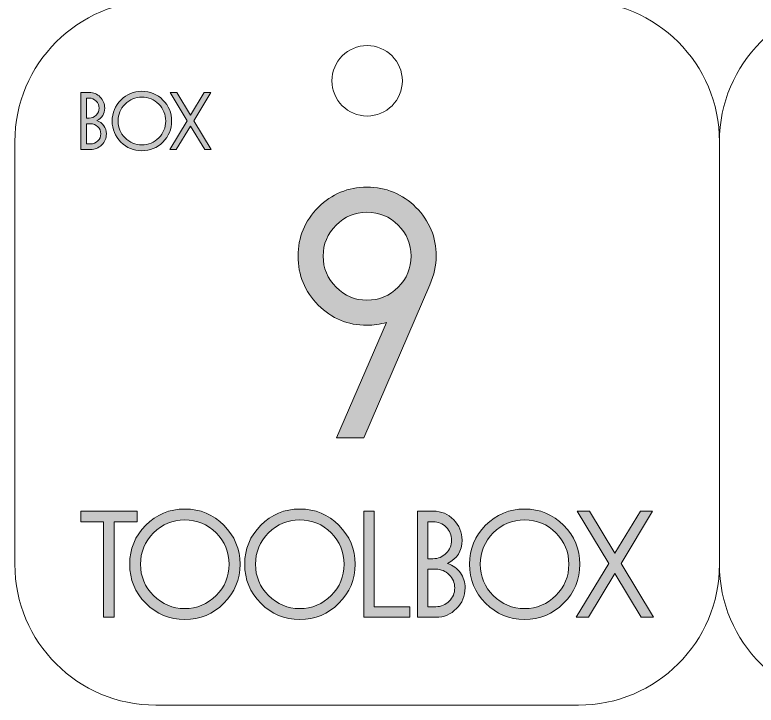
# Model space of a CAD drawing. Header units: inches. Extents: x 30 to 444, y 589 to 771.
# Drawn here: x 80 to 132.6, y 671 to 720 of the extents above; entities that cross this region are included whole.
import ezdxf

# ---------------------------------------------------------------- set-up
doc = ezdxf.new("R2010")
doc.units = ezdxf.units.IN
doc.header["$MEASUREMENT"] = 0
doc.layers.add('Default', color=7, linetype='Continuous')

# ---------------------------------------------------------------- blocks, each defined once
blk = doc.blocks.new('block 17')
at = {"layer": 'Default'}
h = blk.add_hatch(color=7, dxfattribs=at)
h.dxf.hatch_style = 2
edge = h.paths.add_edge_path()
edge.add_spline(control_points=[(86.458, 711.57), (86.458, 711.262), (86.349, 710.999), (86.13, 710.78), (85.911, 710.561), (85.648, 710.452), (85.341, 710.452), (85.341, 710.452), (84.643, 710.452), (84.643, 710.452), (84.643, 710.452), (84.643, 714.504), (84.643, 714.504), (84.643, 714.504), (85.246, 714.504), (85.246, 714.504), (85.55, 714.504), (85.808, 714.396), (86.021, 714.179), (86.234, 713.962), (86.34, 713.7), (86.34, 713.392), (86.34, 712.986), (86.157, 712.692), (85.79, 712.51), (85.995, 712.436), (86.158, 712.314), (86.278, 712.147), (86.398, 711.979), (86.458, 711.787), (86.458, 711.57)], knot_values=[0, 0, 0, 0, 1, 1, 1, 2, 2, 2, 3, 3, 3, 4, 4, 4, 5, 5, 5, 6, 6, 6, 7, 7, 7, 8, 8, 8, 9, 9, 9, 10, 10, 10, 10], degree=3, periodic=1)
edge = h.paths.add_edge_path()
edge.add_spline(control_points=[(85.944, 713.392), (85.944, 713.585), (85.875, 713.752), (85.737, 713.892), (85.599, 714.032), (85.434, 714.102), (85.243, 714.102), (85.243, 714.102), (85.039, 714.102), (85.039, 714.102), (85.039, 714.102), (85.039, 712.688), (85.039, 712.688), (85.039, 712.688), (85.231, 712.688), (85.231, 712.688), (85.426, 712.688), (85.594, 712.757), (85.734, 712.895), (85.874, 713.033), (85.944, 713.199), (85.944, 713.392)], knot_values=[0, 0, 0, 0, 1, 1, 1, 2, 2, 2, 3, 3, 3, 4, 4, 4, 5, 5, 5, 6, 6, 6, 7, 7, 7, 7], degree=3, periodic=1)
edge = h.paths.add_edge_path()
edge.add_spline(control_points=[(86.062, 711.57), (86.062, 711.767), (85.991, 711.936), (85.85, 712.076), (85.708, 712.216), (85.537, 712.286), (85.338, 712.286), (85.338, 712.286), (85.039, 712.286), (85.039, 712.286), (85.039, 712.286), (85.039, 710.854), (85.039, 710.854), (85.039, 710.854), (85.338, 710.854), (85.338, 710.854), (85.537, 710.854), (85.708, 710.924), (85.85, 711.064), (85.991, 711.204), (86.062, 711.373), (86.062, 711.57)], knot_values=[0, 0, 0, 0, 1, 1, 1, 2, 2, 2, 3, 3, 3, 4, 4, 4, 5, 5, 5, 6, 6, 6, 7, 7, 7, 7], degree=3, periodic=1)
h = blk.add_hatch(color=7, dxfattribs=at)
h.dxf.hatch_style = 2
edge = h.paths.add_edge_path()
edge.add_spline(control_points=[(91.091, 712.475), (91.091, 711.895), (90.885, 711.399), (90.473, 710.987), (90.061, 710.575), (89.563, 710.369), (88.979, 710.369), (88.396, 710.369), (87.899, 710.575), (87.489, 710.987), (87.078, 711.399), (86.873, 711.895), (86.873, 712.475), (86.873, 713.059), (87.078, 713.557), (87.489, 713.969), (87.899, 714.381), (88.396, 714.587), (88.979, 714.587), (89.563, 714.587), (90.061, 714.381), (90.473, 713.969), (90.885, 713.557), (91.091, 713.059), (91.091, 712.475)], knot_values=[0, 0, 0, 0, 1, 1, 1, 2, 2, 2, 3, 3, 3, 4, 4, 4, 5, 5, 5, 6, 6, 6, 7, 7, 7, 8, 8, 8, 8], degree=3, periodic=1)
edge = h.paths.add_edge_path()
edge.add_spline(control_points=[(90.671, 712.475), (90.671, 712.944), (90.506, 713.345), (90.177, 713.676), (89.848, 714.007), (89.448, 714.173), (88.979, 714.173), (88.514, 714.173), (88.116, 714.007), (87.784, 713.676), (87.453, 713.345), (87.287, 712.944), (87.287, 712.475), (87.287, 712.01), (87.453, 711.611), (87.784, 711.28), (88.116, 710.949), (88.514, 710.783), (88.979, 710.783), (89.448, 710.783), (89.848, 710.949), (90.177, 711.28), (90.506, 711.611), (90.671, 712.01), (90.671, 712.475)], knot_values=[0, 0, 0, 0, 1, 1, 1, 2, 2, 2, 3, 3, 3, 4, 4, 4, 5, 5, 5, 6, 6, 6, 7, 7, 7, 8, 8, 8, 8], degree=3, periodic=1)
h = blk.add_hatch(color=7, dxfattribs=at)
h.dxf.hatch_style = 2
h.paths.add_polyline_path([(93.907, 710.452), (93.437, 710.452), (92.434, 712.122), (91.425, 710.452), (90.955, 710.452), (92.2, 712.499), (90.988, 714.504), (91.458, 714.504), (92.431, 712.894), (93.404, 714.504), (93.874, 714.504), (92.669, 712.499)])
at = {"layer": 'Default', "color": 7, "lineweight": 5}
blk.add_lwpolyline([(93.907, 710.452), (93.437, 710.452), (92.434, 712.122), (91.425, 710.452), (90.955, 710.452), (92.2, 712.499), (90.988, 714.504), (91.458, 714.504), (92.431, 712.894), (93.404, 714.504), (93.874, 714.504), (92.669, 712.499), (93.907, 710.452)], dxfattribs=at)
for points, knots in [([(86.458, 711.57), (86.458, 711.262), (86.349, 710.999), (86.13, 710.78), (85.911, 710.561), (85.648, 710.452), (85.341, 710.452), (85.341, 710.452), (84.643, 710.452), (84.643, 710.452), (84.643, 710.452), (84.643, 714.504), (84.643, 714.504), (84.643, 714.504), (85.246, 714.504), (85.246, 714.504), (85.55, 714.504), (85.808, 714.396), (86.021, 714.179), (86.234, 713.962), (86.34, 713.7), (86.34, 713.392), (86.34, 712.986), (86.157, 712.692), (85.79, 712.51), (85.995, 712.436), (86.158, 712.314), (86.278, 712.147), (86.398, 711.979), (86.458, 711.787), (86.458, 711.57)], [0, 0, 0, 0, 1, 1, 1, 2, 2, 2, 3, 3, 3, 4, 4, 4, 5, 5, 5, 6, 6, 6, 7, 7, 7, 8, 8, 8, 9, 9, 9, 10, 10, 10, 10]), ([(91.091, 712.475), (91.091, 711.895), (90.885, 711.399), (90.473, 710.987), (90.061, 710.575), (89.563, 710.369), (88.979, 710.369), (88.396, 710.369), (87.899, 710.575), (87.489, 710.987), (87.078, 711.399), (86.873, 711.895), (86.873, 712.475), (86.873, 713.059), (87.078, 713.557), (87.489, 713.969), (87.899, 714.381), (88.396, 714.587), (88.979, 714.587), (89.563, 714.587), (90.061, 714.381), (90.473, 713.969), (90.885, 713.557), (91.091, 713.059), (91.091, 712.475)], [0, 0, 0, 0, 1, 1, 1, 2, 2, 2, 3, 3, 3, 4, 4, 4, 5, 5, 5, 6, 6, 6, 7, 7, 7, 8, 8, 8, 8]), ([(85.944, 713.392), (85.944, 713.585), (85.875, 713.752), (85.737, 713.892), (85.599, 714.032), (85.434, 714.102), (85.243, 714.102), (85.243, 714.102), (85.039, 714.102), (85.039, 714.102), (85.039, 714.102), (85.039, 712.688), (85.039, 712.688), (85.039, 712.688), (85.231, 712.688), (85.231, 712.688), (85.426, 712.688), (85.594, 712.757), (85.734, 712.895), (85.874, 713.033), (85.944, 713.199), (85.944, 713.392)], [0, 0, 0, 0, 1, 1, 1, 2, 2, 2, 3, 3, 3, 4, 4, 4, 5, 5, 5, 6, 6, 6, 7, 7, 7, 7]), ([(90.671, 712.475), (90.671, 712.944), (90.506, 713.345), (90.177, 713.676), (89.848, 714.007), (89.448, 714.173), (88.979, 714.173), (88.514, 714.173), (88.116, 714.007), (87.784, 713.676), (87.453, 713.345), (87.287, 712.944), (87.287, 712.475), (87.287, 712.01), (87.453, 711.611), (87.784, 711.28), (88.116, 710.949), (88.514, 710.783), (88.979, 710.783), (89.448, 710.783), (89.848, 710.949), (90.177, 711.28), (90.506, 711.611), (90.671, 712.01), (90.671, 712.475)], [0, 0, 0, 0, 1, 1, 1, 2, 2, 2, 3, 3, 3, 4, 4, 4, 5, 5, 5, 6, 6, 6, 7, 7, 7, 8, 8, 8, 8]), ([(86.062, 711.57), (86.062, 711.767), (85.991, 711.936), (85.85, 712.076), (85.708, 712.216), (85.537, 712.286), (85.338, 712.286), (85.338, 712.286), (85.039, 712.286), (85.039, 712.286), (85.039, 712.286), (85.039, 710.854), (85.039, 710.854), (85.039, 710.854), (85.338, 710.854), (85.338, 710.854), (85.537, 710.854), (85.708, 710.924), (85.85, 711.064), (85.991, 711.204), (86.062, 711.373), (86.062, 711.57)], [0, 0, 0, 0, 1, 1, 1, 2, 2, 2, 3, 3, 3, 4, 4, 4, 5, 5, 5, 6, 6, 6, 7, 7, 7, 7])]:
    blk.add_open_spline(points, degree=3, knots=knots, dxfattribs=at)
blk = doc.blocks.new('block 18')
at = {"layer": 'Default', "color": 240, "lineweight": 9}
blk.add_open_spline([(89.965, 671.016), (89.965, 671.016), (119.965, 671.016), (119.965, 671.016), (125.487, 671.016), (129.965, 675.493), (129.965, 681.016), (129.965, 681.016), (129.965, 711.016), (129.965, 711.016), (129.965, 716.539), (125.487, 721.016), (119.965, 721.016), (119.965, 721.016), (89.965, 721.016), (89.965, 721.016), (84.442, 721.016), (79.965, 716.539), (79.965, 711.016), (79.965, 711.016), (79.965, 681.016), (79.965, 681.016), (79.965, 675.493), (84.442, 671.016), (89.965, 671.016)], degree=3, knots=[0, 0, 0, 0, 1, 1, 1, 2, 2, 2, 3, 3, 3, 4, 4, 4, 5, 5, 5, 6, 6, 6, 7, 7, 7, 8, 8, 8, 8], dxfattribs=at)
blk = doc.blocks.new('block 19')
at = {"layer": 'Default', "color": 240, "lineweight": 9}
blk.add_open_spline([(102.465, 715.333), (102.465, 716.713), (103.584, 717.833), (104.965, 717.833), (106.345, 717.833), (107.465, 716.713), (107.465, 715.333), (107.465, 713.952), (106.345, 712.833), (104.965, 712.833), (103.584, 712.833), (102.465, 713.952), (102.465, 715.333), (102.465, 715.333), (102.465, 715.333), (102.465, 715.333)], degree=3, knots=[0, 0, 0, 0, 1, 1, 1, 2, 2, 2, 3, 3, 3, 4, 4, 4, 5, 5, 5, 5], dxfattribs=at)
blk = doc.blocks.new('block 20')
at = {"layer": 'Default'}
h = blk.add_hatch(color=7, dxfattribs=at)
h.dxf.hatch_style = 2
edge = h.paths.add_edge_path()
edge.add_spline(control_points=[(95.946, 681.016), (95.946, 679.94), (95.563, 679.019), (94.798, 678.253), (94.033, 677.488), (93.108, 677.105), (92.024, 677.105), (90.941, 677.105), (90.017, 677.488), (89.256, 678.253), (88.494, 679.019), (88.114, 679.94), (88.114, 681.016), (88.114, 682.1), (88.494, 683.024), (89.256, 683.79), (90.017, 684.555), (90.941, 684.938), (92.024, 684.938), (93.108, 684.938), (94.033, 684.555), (94.798, 683.79), (95.563, 683.024), (95.946, 682.1), (95.946, 681.016)], knot_values=[0, 0, 0, 0, 1, 1, 1, 2, 2, 2, 3, 3, 3, 4, 4, 4, 5, 5, 5, 6, 6, 6, 7, 7, 7, 8, 8, 8, 8], degree=3, periodic=1)
edge = h.paths.add_edge_path()
edge.add_spline(control_points=[(95.166, 681.016), (95.166, 681.888), (94.86, 682.631), (94.249, 683.246), (93.637, 683.861), (92.896, 684.169), (92.024, 684.169), (91.16, 684.169), (90.421, 683.861), (89.805, 683.246), (89.19, 682.631), (88.883, 681.888), (88.883, 681.016), (88.883, 680.152), (89.19, 679.412), (89.805, 678.797), (90.421, 678.182), (91.16, 677.874), (92.024, 677.874), (92.896, 677.874), (93.637, 678.182), (94.249, 678.797), (94.86, 679.412), (95.166, 680.152), (95.166, 681.016)], knot_values=[0, 0, 0, 0, 1, 1, 1, 2, 2, 2, 3, 3, 3, 4, 4, 4, 5, 5, 5, 6, 6, 6, 7, 7, 7, 8, 8, 8, 8], degree=3, periodic=1)
h = blk.add_hatch(color=7, dxfattribs=at)
h.dxf.hatch_style = 2
edge = h.paths.add_edge_path()
edge.add_spline(control_points=[(104.107, 681.016), (104.107, 679.94), (103.725, 679.019), (102.959, 678.253), (102.194, 677.488), (101.269, 677.105), (100.186, 677.105), (99.102, 677.105), (98.179, 677.488), (97.418, 678.253), (96.656, 679.019), (96.275, 679.94), (96.275, 681.016), (96.275, 682.1), (96.656, 683.024), (97.418, 683.79), (98.179, 684.555), (99.102, 684.938), (100.186, 684.938), (101.269, 684.938), (102.194, 684.555), (102.959, 683.79), (103.725, 683.024), (104.107, 682.1), (104.107, 681.016)], knot_values=[0, 0, 0, 0, 1, 1, 1, 2, 2, 2, 3, 3, 3, 4, 4, 4, 5, 5, 5, 6, 6, 6, 7, 7, 7, 8, 8, 8, 8], degree=3, periodic=1)
edge = h.paths.add_edge_path()
edge.add_spline(control_points=[(103.327, 681.016), (103.327, 681.888), (103.022, 682.631), (102.41, 683.246), (101.799, 683.861), (101.057, 684.169), (100.186, 684.169), (99.321, 684.169), (98.582, 683.861), (97.967, 683.246), (97.352, 682.631), (97.044, 681.888), (97.044, 681.016), (97.044, 680.152), (97.352, 679.412), (97.967, 678.797), (98.582, 678.182), (99.321, 677.874), (100.186, 677.874), (101.057, 677.874), (101.799, 678.182), (102.41, 678.797), (103.022, 679.412), (103.327, 680.152), (103.327, 681.016)], knot_values=[0, 0, 0, 0, 1, 1, 1, 2, 2, 2, 3, 3, 3, 4, 4, 4, 5, 5, 5, 6, 6, 6, 7, 7, 7, 8, 8, 8, 8], degree=3, periodic=1)
h = blk.add_hatch(color=7, dxfattribs=at)
h.dxf.hatch_style = 2
edge = h.paths.add_edge_path()
edge.add_spline(control_points=[(120.057, 681.016), (120.057, 679.94), (119.675, 679.019), (118.909, 678.253), (118.144, 677.488), (117.219, 677.105), (116.136, 677.105), (115.052, 677.105), (114.129, 677.488), (113.368, 678.253), (112.606, 679.019), (112.225, 679.94), (112.225, 681.016), (112.225, 682.1), (112.606, 683.024), (113.368, 683.79), (114.129, 684.555), (115.052, 684.938), (116.136, 684.938), (117.219, 684.938), (118.144, 684.555), (118.909, 683.79), (119.675, 683.024), (120.057, 682.1), (120.057, 681.016)], knot_values=[0, 0, 0, 0, 1, 1, 1, 2, 2, 2, 3, 3, 3, 4, 4, 4, 5, 5, 5, 6, 6, 6, 7, 7, 7, 8, 8, 8, 8], degree=3, periodic=1)
edge = h.paths.add_edge_path()
edge.add_spline(control_points=[(119.277, 681.016), (119.277, 681.888), (118.972, 682.631), (118.36, 683.246), (117.749, 683.861), (117.007, 684.169), (116.136, 684.169), (115.271, 684.169), (114.532, 683.861), (113.917, 683.246), (113.302, 682.631), (112.994, 681.888), (112.994, 681.016), (112.994, 680.152), (113.302, 679.412), (113.917, 678.797), (114.532, 678.182), (115.271, 677.874), (116.136, 677.874), (117.007, 677.874), (117.749, 678.182), (118.36, 678.797), (118.972, 679.412), (119.277, 680.152), (119.277, 681.016)], knot_values=[0, 0, 0, 0, 1, 1, 1, 2, 2, 2, 3, 3, 3, 4, 4, 4, 5, 5, 5, 6, 6, 6, 7, 7, 7, 8, 8, 8, 8], degree=3, periodic=1)
h = blk.add_hatch(color=7, dxfattribs=at)
h.dxf.hatch_style = 2
h.paths.add_polyline_path([(88.641, 684.037), (87.004, 684.037), (87.004, 677.259), (86.268, 677.259), (86.268, 684.037), (84.643, 684.037), (84.643, 684.784), (88.641, 684.784)])
h = blk.add_hatch(color=7, dxfattribs=at)
h.dxf.hatch_style = 2
h.paths.add_polyline_path([(107.996, 677.259), (104.733, 677.259), (104.733, 684.784), (105.469, 684.784), (105.469, 678.006), (107.996, 678.006)])
h = blk.add_hatch(color=7, dxfattribs=at)
h.dxf.hatch_style = 2
edge = h.paths.add_edge_path()
edge.add_spline(control_points=[(111.917, 679.335), (111.917, 678.764), (111.714, 678.275), (111.308, 677.869), (110.901, 677.463), (110.413, 677.259), (109.842, 677.259), (109.842, 677.259), (108.545, 677.259), (108.545, 677.259), (108.545, 677.259), (108.545, 684.784), (108.545, 684.784), (108.545, 684.784), (109.665, 684.784), (109.665, 684.784), (110.23, 684.784), (110.709, 684.583), (111.105, 684.18), (111.5, 683.777), (111.698, 683.29), (111.698, 682.719), (111.698, 681.965), (111.357, 681.419), (110.676, 681.082), (111.057, 680.943), (111.359, 680.718), (111.583, 680.406), (111.806, 680.095), (111.917, 679.738), (111.917, 679.335)], knot_values=[0, 0, 0, 0, 1, 1, 1, 2, 2, 2, 3, 3, 3, 4, 4, 4, 5, 5, 5, 6, 6, 6, 7, 7, 7, 8, 8, 8, 9, 9, 9, 10, 10, 10, 10], degree=3, periodic=1)
edge = h.paths.add_edge_path()
edge.add_spline(control_points=[(110.962, 682.719), (110.962, 683.078), (110.834, 683.387), (110.578, 683.647), (110.322, 683.907), (110.016, 684.037), (109.66, 684.037), (109.66, 684.037), (109.281, 684.037), (109.281, 684.037), (109.281, 684.037), (109.281, 681.412), (109.281, 681.412), (109.281, 681.412), (109.637, 681.412), (109.637, 681.412), (110.001, 681.412), (110.313, 681.54), (110.572, 681.796), (110.832, 682.052), (110.962, 682.36), (110.962, 682.719)], knot_values=[0, 0, 0, 0, 1, 1, 1, 2, 2, 2, 3, 3, 3, 4, 4, 4, 5, 5, 5, 6, 6, 6, 7, 7, 7, 7], degree=3, periodic=1)
edge = h.paths.add_edge_path()
edge.add_spline(control_points=[(111.182, 679.335), (111.182, 679.702), (111.05, 680.014), (110.787, 680.275), (110.524, 680.534), (110.207, 680.665), (109.837, 680.665), (109.837, 680.665), (109.281, 680.665), (109.281, 680.665), (109.281, 680.665), (109.281, 678.006), (109.281, 678.006), (109.281, 678.006), (109.837, 678.006), (109.837, 678.006), (110.207, 678.006), (110.524, 678.136), (110.787, 678.396), (111.05, 678.656), (111.182, 678.969), (111.182, 679.335)], knot_values=[0, 0, 0, 0, 1, 1, 1, 2, 2, 2, 3, 3, 3, 4, 4, 4, 5, 5, 5, 6, 6, 6, 7, 7, 7, 7], degree=3, periodic=1)
h = blk.add_hatch(color=7, dxfattribs=at)
h.dxf.hatch_style = 2
h.paths.add_polyline_path([(125.287, 677.259), (124.414, 677.259), (122.552, 680.36), (120.677, 677.259), (119.805, 677.259), (122.116, 681.061), (119.866, 684.784), (120.739, 684.784), (122.546, 681.794), (124.353, 684.784), (125.225, 684.784), (122.988, 681.061)])
at = {"layer": 'Default', "color": 7, "lineweight": 5}
for points in [[(88.641, 684.037), (87.004, 684.037), (87.004, 677.259), (86.268, 677.259), (86.268, 684.037), (84.643, 684.037), (84.643, 684.784), (88.641, 684.784), (88.641, 684.037)], [(107.996, 677.259), (104.733, 677.259), (104.733, 684.784), (105.469, 684.784), (105.469, 678.006), (107.996, 678.006), (107.996, 677.259)], [(125.287, 677.259), (124.414, 677.259), (122.552, 680.36), (120.677, 677.259), (119.805, 677.259), (122.116, 681.061), (119.866, 684.784), (120.739, 684.784), (122.546, 681.794), (124.353, 684.784), (125.225, 684.784), (122.988, 681.061), (125.287, 677.259)]]:
    blk.add_lwpolyline(points, dxfattribs=at)
for points, knots in [([(95.946, 681.016), (95.946, 679.94), (95.563, 679.019), (94.798, 678.253), (94.033, 677.488), (93.108, 677.105), (92.024, 677.105), (90.941, 677.105), (90.017, 677.488), (89.256, 678.253), (88.494, 679.019), (88.114, 679.94), (88.114, 681.016), (88.114, 682.1), (88.494, 683.024), (89.256, 683.79), (90.017, 684.555), (90.941, 684.938), (92.024, 684.938), (93.108, 684.938), (94.033, 684.555), (94.798, 683.79), (95.563, 683.024), (95.946, 682.1), (95.946, 681.016)], [0, 0, 0, 0, 1, 1, 1, 2, 2, 2, 3, 3, 3, 4, 4, 4, 5, 5, 5, 6, 6, 6, 7, 7, 7, 8, 8, 8, 8]), ([(104.107, 681.016), (104.107, 679.94), (103.725, 679.019), (102.959, 678.253), (102.194, 677.488), (101.269, 677.105), (100.186, 677.105), (99.102, 677.105), (98.179, 677.488), (97.418, 678.253), (96.656, 679.019), (96.275, 679.94), (96.275, 681.016), (96.275, 682.1), (96.656, 683.024), (97.418, 683.79), (98.179, 684.555), (99.102, 684.938), (100.186, 684.938), (101.269, 684.938), (102.194, 684.555), (102.959, 683.79), (103.725, 683.024), (104.107, 682.1), (104.107, 681.016)], [0, 0, 0, 0, 1, 1, 1, 2, 2, 2, 3, 3, 3, 4, 4, 4, 5, 5, 5, 6, 6, 6, 7, 7, 7, 8, 8, 8, 8]), ([(120.057, 681.016), (120.057, 679.94), (119.675, 679.019), (118.909, 678.253), (118.144, 677.488), (117.219, 677.105), (116.136, 677.105), (115.052, 677.105), (114.129, 677.488), (113.368, 678.253), (112.606, 679.019), (112.225, 679.94), (112.225, 681.016), (112.225, 682.1), (112.606, 683.024), (113.368, 683.79), (114.129, 684.555), (115.052, 684.938), (116.136, 684.938), (117.219, 684.938), (118.144, 684.555), (118.909, 683.79), (119.675, 683.024), (120.057, 682.1), (120.057, 681.016)], [0, 0, 0, 0, 1, 1, 1, 2, 2, 2, 3, 3, 3, 4, 4, 4, 5, 5, 5, 6, 6, 6, 7, 7, 7, 8, 8, 8, 8]), ([(111.917, 679.335), (111.917, 678.764), (111.714, 678.275), (111.308, 677.869), (110.901, 677.463), (110.413, 677.259), (109.842, 677.259), (109.842, 677.259), (108.545, 677.259), (108.545, 677.259), (108.545, 677.259), (108.545, 684.784), (108.545, 684.784), (108.545, 684.784), (109.665, 684.784), (109.665, 684.784), (110.23, 684.784), (110.709, 684.583), (111.105, 684.18), (111.5, 683.777), (111.698, 683.29), (111.698, 682.719), (111.698, 681.965), (111.357, 681.419), (110.676, 681.082), (111.057, 680.943), (111.359, 680.718), (111.583, 680.406), (111.806, 680.095), (111.917, 679.738), (111.917, 679.335)], [0, 0, 0, 0, 1, 1, 1, 2, 2, 2, 3, 3, 3, 4, 4, 4, 5, 5, 5, 6, 6, 6, 7, 7, 7, 8, 8, 8, 9, 9, 9, 10, 10, 10, 10]), ([(95.166, 681.016), (95.166, 681.888), (94.86, 682.631), (94.249, 683.246), (93.637, 683.861), (92.896, 684.169), (92.024, 684.169), (91.16, 684.169), (90.421, 683.861), (89.805, 683.246), (89.19, 682.631), (88.883, 681.888), (88.883, 681.016), (88.883, 680.152), (89.19, 679.412), (89.805, 678.797), (90.421, 678.182), (91.16, 677.874), (92.024, 677.874), (92.896, 677.874), (93.637, 678.182), (94.249, 678.797), (94.86, 679.412), (95.166, 680.152), (95.166, 681.016)], [0, 0, 0, 0, 1, 1, 1, 2, 2, 2, 3, 3, 3, 4, 4, 4, 5, 5, 5, 6, 6, 6, 7, 7, 7, 8, 8, 8, 8]), ([(103.327, 681.016), (103.327, 681.888), (103.022, 682.631), (102.41, 683.246), (101.799, 683.861), (101.057, 684.169), (100.186, 684.169), (99.321, 684.169), (98.582, 683.861), (97.967, 683.246), (97.352, 682.631), (97.044, 681.888), (97.044, 681.016), (97.044, 680.152), (97.352, 679.412), (97.967, 678.797), (98.582, 678.182), (99.321, 677.874), (100.186, 677.874), (101.057, 677.874), (101.799, 678.182), (102.41, 678.797), (103.022, 679.412), (103.327, 680.152), (103.327, 681.016)], [0, 0, 0, 0, 1, 1, 1, 2, 2, 2, 3, 3, 3, 4, 4, 4, 5, 5, 5, 6, 6, 6, 7, 7, 7, 8, 8, 8, 8]), ([(110.962, 682.719), (110.962, 683.078), (110.834, 683.387), (110.578, 683.647), (110.322, 683.907), (110.016, 684.037), (109.66, 684.037), (109.66, 684.037), (109.281, 684.037), (109.281, 684.037), (109.281, 684.037), (109.281, 681.412), (109.281, 681.412), (109.281, 681.412), (109.637, 681.412), (109.637, 681.412), (110.001, 681.412), (110.313, 681.54), (110.572, 681.796), (110.832, 682.052), (110.962, 682.36), (110.962, 682.719)], [0, 0, 0, 0, 1, 1, 1, 2, 2, 2, 3, 3, 3, 4, 4, 4, 5, 5, 5, 6, 6, 6, 7, 7, 7, 7]), ([(119.277, 681.016), (119.277, 681.888), (118.972, 682.631), (118.36, 683.246), (117.749, 683.861), (117.007, 684.169), (116.136, 684.169), (115.271, 684.169), (114.532, 683.861), (113.917, 683.246), (113.302, 682.631), (112.994, 681.888), (112.994, 681.016), (112.994, 680.152), (113.302, 679.412), (113.917, 678.797), (114.532, 678.182), (115.271, 677.874), (116.136, 677.874), (117.007, 677.874), (117.749, 678.182), (118.36, 678.797), (118.972, 679.412), (119.277, 680.152), (119.277, 681.016)], [0, 0, 0, 0, 1, 1, 1, 2, 2, 2, 3, 3, 3, 4, 4, 4, 5, 5, 5, 6, 6, 6, 7, 7, 7, 8, 8, 8, 8]), ([(111.182, 679.335), (111.182, 679.702), (111.05, 680.014), (110.787, 680.275), (110.524, 680.534), (110.207, 680.665), (109.837, 680.665), (109.837, 680.665), (109.281, 680.665), (109.281, 680.665), (109.281, 680.665), (109.281, 678.006), (109.281, 678.006), (109.281, 678.006), (109.837, 678.006), (109.837, 678.006), (110.207, 678.006), (110.524, 678.136), (110.787, 678.396), (111.05, 678.656), (111.182, 678.969), (111.182, 679.335)], [0, 0, 0, 0, 1, 1, 1, 2, 2, 2, 3, 3, 3, 4, 4, 4, 5, 5, 5, 6, 6, 6, 7, 7, 7, 7])]:
    blk.add_open_spline(points, degree=3, knots=knots, dxfattribs=at)
blk = doc.blocks.new('block 27')
at = {"layer": 'Default', "color": 240, "lineweight": 9}
blk.add_open_spline([(139.965, 671.016), (139.965, 671.016), (169.965, 671.016), (169.965, 671.016), (175.487, 671.016), (179.965, 675.493), (179.965, 681.016), (179.965, 681.016), (179.965, 711.016), (179.965, 711.016), (179.965, 716.539), (175.487, 721.016), (169.965, 721.016), (169.965, 721.016), (139.965, 721.016), (139.965, 721.016), (134.442, 721.016), (129.965, 716.539), (129.965, 711.016), (129.965, 711.016), (129.965, 681.016), (129.965, 681.016), (129.965, 675.493), (134.442, 671.016), (139.965, 671.016)], degree=3, knots=[0, 0, 0, 0, 1, 1, 1, 2, 2, 2, 3, 3, 3, 4, 4, 4, 5, 5, 5, 6, 6, 6, 7, 7, 7, 8, 8, 8, 8], dxfattribs=at)

msp = doc.modelspace()

# ---------------------------------------------------------------- hatches: boundary and pattern name
at = {"layer": 'Default'}
h = msp.add_hatch(color=7, dxfattribs=at)
h.dxf.hatch_style = 2
edge = h.paths.add_edge_path()
edge.add_spline(control_points=[(109.867, 702.896), (109.867, 702.217), (109.713, 701.537), (109.408, 700.859), (109.408, 700.859), (104.722, 689.985), (104.722, 689.985), (104.722, 689.985), (102.781, 689.985), (102.781, 689.985), (102.781, 689.985), (106.344, 698.188), (106.344, 698.188), (105.886, 698.05), (105.419, 697.981), (104.945, 697.981), (103.606, 697.981), (102.457, 698.461), (101.498, 699.419), (100.541, 700.379), (100.062, 701.537), (100.062, 702.896), (100.062, 704.237), (100.542, 705.387), (101.501, 706.346), (102.46, 707.306), (103.61, 707.786), (104.951, 707.786), (106.31, 707.786), (107.468, 707.306), (108.428, 706.346), (109.386, 705.387), (109.867, 704.237), (109.867, 702.896)], knot_values=[0, 0, 0, 0, 1, 1, 1, 2, 2, 2, 3, 3, 3, 4, 4, 4, 5, 5, 5, 6, 6, 6, 7, 7, 7, 8, 8, 8, 9, 9, 9, 10, 10, 10, 11, 11, 11, 11], degree=3, periodic=1)
edge = h.paths.add_edge_path()
edge.add_spline(control_points=[(108.084, 702.896), (108.084, 703.744), (107.778, 704.475), (107.168, 705.086), (106.556, 705.697), (105.817, 706.002), (104.951, 706.002), (104.102, 706.002), (103.373, 705.697), (102.762, 705.086), (102.15, 704.475), (101.845, 703.744), (101.845, 702.896), (101.845, 702.03), (102.15, 701.292), (102.762, 700.68), (103.373, 700.069), (104.102, 699.763), (104.951, 699.763), (105.817, 699.763), (106.556, 700.069), (107.168, 700.68), (107.778, 701.292), (108.084, 702.03), (108.084, 702.896)], knot_values=[0, 0, 0, 0, 1, 1, 1, 2, 2, 2, 3, 3, 3, 4, 4, 4, 5, 5, 5, 6, 6, 6, 7, 7, 7, 8, 8, 8, 8], degree=3, periodic=1)

# ---------------------------------------------------------------- linework, layer by layer
at = {"layer": 'Default', "lineweight": 0}
for points, knots in [([(109.867, 702.896), (109.867, 702.217), (109.713, 701.537), (109.408, 700.859), (109.408, 700.859), (104.722, 689.985), (104.722, 689.985), (104.722, 689.985), (102.781, 689.985), (102.781, 689.985), (102.781, 689.985), (106.344, 698.188), (106.344, 698.188), (105.886, 698.05), (105.419, 697.981), (104.945, 697.981), (103.606, 697.981), (102.457, 698.461), (101.498, 699.419), (100.541, 700.379), (100.062, 701.537), (100.062, 702.896), (100.062, 704.237), (100.542, 705.387), (101.501, 706.346), (102.46, 707.306), (103.61, 707.786), (104.951, 707.786), (106.31, 707.786), (107.468, 707.306), (108.428, 706.346), (109.386, 705.387), (109.867, 704.237), (109.867, 702.896)], [0, 0, 0, 0, 1, 1, 1, 2, 2, 2, 3, 3, 3, 4, 4, 4, 5, 5, 5, 6, 6, 6, 7, 7, 7, 8, 8, 8, 9, 9, 9, 10, 10, 10, 11, 11, 11, 11]), ([(108.084, 702.896), (108.084, 703.744), (107.778, 704.475), (107.168, 705.086), (106.556, 705.697), (105.817, 706.002), (104.951, 706.002), (104.102, 706.002), (103.373, 705.697), (102.762, 705.086), (102.15, 704.475), (101.845, 703.744), (101.845, 702.896), (101.845, 702.03), (102.15, 701.292), (102.762, 700.68), (103.373, 700.069), (104.102, 699.763), (104.951, 699.763), (105.817, 699.763), (106.556, 700.069), (107.168, 700.68), (107.778, 701.292), (108.084, 702.03), (108.084, 702.896)], [0, 0, 0, 0, 1, 1, 1, 2, 2, 2, 3, 3, 3, 4, 4, 4, 5, 5, 5, 6, 6, 6, 7, 7, 7, 8, 8, 8, 8])]:
    msp.add_open_spline(points, degree=3, knots=knots, dxfattribs=at)

# ---------------------------------------------------------------- block references
at = {"layer": 'Default'}
for name in ['block 18', 'block 27', 'block 19', 'block 17', 'block 20']:
    msp.add_blockref(name, (0, 0), dxfattribs=at)

doc.saveas('drawing.dxf')
